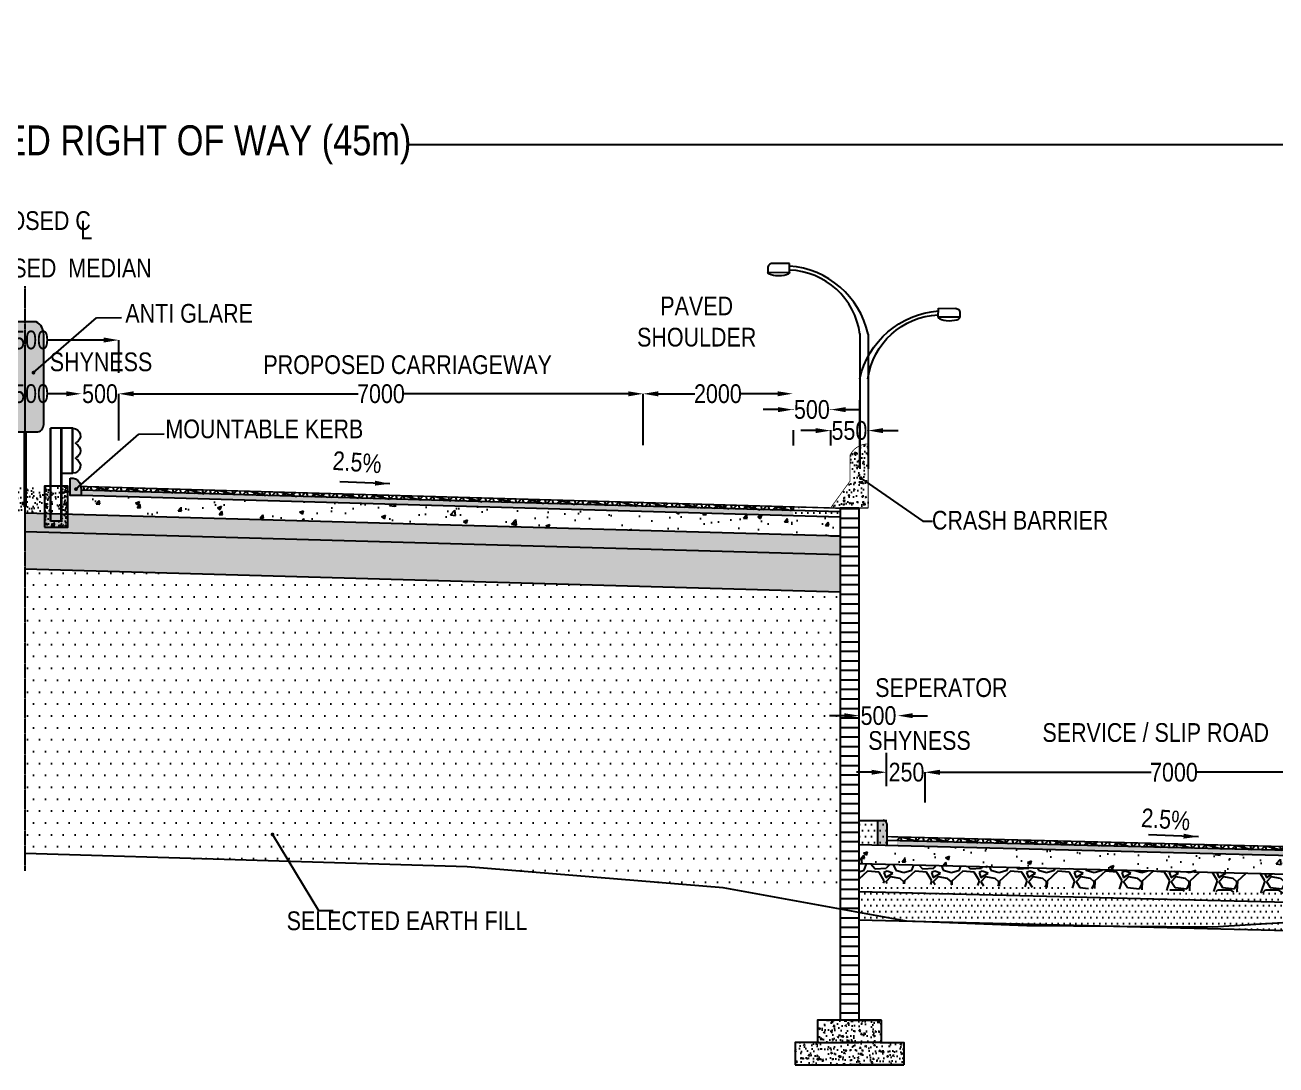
# Model space of a CAD drawing. Header units: millimetres. Extents: x 207528 to 778454, y -364692 to 101323.
# Drawn here: x 409558 to 426253, y 10653 to 24533 of the extents above; entities that cross this region are included whole.
import ezdxf

# ---------------------------------------------------------------- set-up
doc = ezdxf.new("R2010")
doc.units = ezdxf.units.MM
doc.linetypes.add('CENTER2', pattern=[28.575, 19.05, -3.175, 3.175, -3.175])
for name, color, linetype in [('Dim', 253, 'Continuous'), ('Dimension', 253, 'Continuous'), ('hatch', 253, 'Continuous')]:
    doc.layers.add(name, color=color, linetype=linetype)
doc.styles.add('DIM', font='ARIALN.TTF', dxfattribs={"height": 250})
doc.styles.add('STRIP PLAN STYLE', font='ARIALN.TTF')
doc.dimstyles.new('DIM', dxfattribs={"dimtxt": 250, "dimasz": 200, "dimexe": 0.18, "dimexo": 0.0625, "dimgap": 0.09, "dimtad": 0, "dimtih": 1, "dimtoh": 1, "dimdec": 0, "dimzin": 0, "dimdsep": 46, "dimtxsty": 'DIM', "dimcen": 0.09, "dimclrd": 256, "dimclrt": 7, "dimadec": 0, "dimazin": 0, "dimtfac": 1, "dimtdec": 0, "dimtofl": 0, "dimtmove": 0, "dimatfit": 3, "dimfxl": 1, "dimtolj": 1, "dimtzin": 0, "dimarcsym": 0})
doc.dimstyles.new('new', dxfattribs={"dimtxt": 150, "dimasz": 150, "dimexe": 100, "dimexo": 0.1, "dimgap": 0.09, "dimtad": 0, "dimtih": 1, "dimtoh": 1, "dimdec": 0, "dimzin": 0, "dimdsep": 46, "dimtxsty": 'DIM', "dimcen": 0.09, "dimclrd": 256, "dimclrt": 252, "dimadec": 0, "dimazin": 0, "dimtfac": 1, "dimtdec": 0, "dimtofl": 0, "dimtmove": 0, "dimatfit": 3, "dimfxl": 1, "dimtolj": 1, "dimtzin": 0, "dimlwd": -1, "dimarcsym": 0})

# ---------------------------------------------------------------- blocks, each defined once
blk = doc.blocks.new('*D171')
at = {"layer": 'Defpoints', "color": 0, "transparency": 16777216}
for p in [(432058, 22934), (387058, 22667), (432058, 22670)]:
    blk.add_point(p, dxfattribs=at)
at = {"layer": 'Dim', "color": 0, "lineweight": -2, "transparency": 16777216}
for p, q in [((387058, 22667), (387058, 22935)), ((432058, 22670), (432058, 22935))]:
    blk.add_line(p, q, dxfattribs=at)
at = {"layer": 'Dim', "lineweight": -2, "transparency": 16777216}
for p, q in [((387258, 22934), (407337, 22934)), ((431858, 22934), (414683, 22934))]:
    blk.add_line(p, q, dxfattribs=at)
at = {"layer": 'Dim', "transparency": 16777216}
for points in [[(387258, 22968), (387258, 22901), (387058, 22934)], [(431858, 22968), (431858, 22901), (432058, 22934)]]:
    blk.add_solid(points, dxfattribs=at)
at = {"layer": 'Dim', "color": 7, "transparency": 16777216, "insert": (411010, 22934), "char_height": 400, "attachment_point": 5, "style": 'STRIP PLAN STYLE'}
blk.add_mtext('\\A1;PROPOSED RIGHT OF WAY (45m)', dxfattribs=at)
blk = doc.blocks.new('*D179')
at = {"layer": 'Defpoints', "color": 0, "transparency": 16777216}
for p in [(410809, 20328), (408309, 19893), (410809, 19893)]:
    blk.add_point(p, dxfattribs=at)
at = {"layer": 'Dim', "color": 0, "lineweight": -2, "transparency": 16777216}
for p, q in [((408309, 19893), (408309, 20328)), ((410809, 19893), (410809, 20328))]:
    blk.add_line(p, q, dxfattribs=at)
at = {"layer": 'Dim', "lineweight": -2, "transparency": 16777216}
for p, q in [((408509, 20328), (409252, 20328)), ((410609, 20328), (409867, 20328))]:
    blk.add_line(p, q, dxfattribs=at)
at = {"layer": 'Dim', "transparency": 16777216}
for points in [[(408509, 20362), (408509, 20295), (408309, 20328)], [(410609, 20362), (410609, 20295), (410809, 20328)]]:
    blk.add_solid(points, dxfattribs=at)
at = {"layer": 'Dim', "color": 7, "transparency": 16777216, "insert": (409559, 20328), "char_height": 250, "attachment_point": 5, "style": 'DIM'}
blk.add_mtext('\\A1;2500', dxfattribs=at)
blk = doc.blocks.new('*D180')
at = {"layer": 'Defpoints', "color": 0, "transparency": 16777216}
for p in [(410309, 19611), (410309, 19425), (410809, 19425)]:
    blk.add_point(p, dxfattribs=at)
at = {"layer": 'Dim', "lineweight": -2, "transparency": 16777216}
for p, q in [((410109, 19611), (409909, 19611)), ((411009, 19611), (411209, 19611))]:
    blk.add_line(p, q, dxfattribs=at)
at = {"layer": 'Dim', "color": 0, "lineweight": -2, "transparency": 16777216}
for p, q in [((410309, 19610), (410309, 19611)), ((410809, 19610), (410809, 19611))]:
    blk.add_line(p, q, dxfattribs=at)
at = {"layer": 'Dim', "transparency": 16777216}
for points in [[(410109, 19645), (410109, 19578), (410309, 19611)], [(411009, 19645), (411009, 19578), (410809, 19611)]]:
    blk.add_solid(points, dxfattribs=at)
at = {"layer": 'Dim', "color": 7, "transparency": 16777216, "insert": (410559, 19611), "char_height": 250, "attachment_point": 5, "style": 'DIM'}
blk.add_mtext('\\A1;500', dxfattribs=at)
blk = doc.blocks.new('*D182')
at = {"layer": 'Defpoints', "color": 0, "transparency": 16777216}
for p in [(408809, 19612), (408809, 19425), (410309, 19425)]:
    blk.add_point(p, dxfattribs=at)
at = {"layer": 'Dim', "color": 0, "lineweight": -2, "transparency": 16777216}
for p, q in [((408809, 19611), (408809, 19612)), ((410309, 19610), (410309, 19611))]:
    blk.add_line(p, q, dxfattribs=at)
at = {"layer": 'Dim', "lineweight": -2, "transparency": 16777216}
for p, q in [((409009, 19612), (409263, 19612)), ((410109, 19611), (409855, 19611))]:
    blk.add_line(p, q, dxfattribs=at)
at = {"layer": 'Dim', "transparency": 16777216}
for points in [[(409009, 19645), (409009, 19579), (408809, 19612)], [(410109, 19645), (410109, 19578), (410309, 19611)]]:
    blk.add_solid(points, dxfattribs=at)
at = {"layer": 'Dim', "color": 7, "transparency": 16777216, "insert": (409559, 19612), "char_height": 250, "attachment_point": 5, "style": 'DIM'}
blk.add_mtext('\\A1;1500', dxfattribs=at)
blk = doc.blocks.new('*D183')
at = {"layer": 'Defpoints', "color": 0, "transparency": 16777216}
for p in [(417808, 19611), (410808, 18986), (417808, 18925)]:
    blk.add_point(p, dxfattribs=at)
at = {"layer": 'Dim', "color": 0, "lineweight": -2, "transparency": 16777216}
for p, q in [((410808, 18986), (410808, 19611)), ((417808, 18925), (417808, 19611))]:
    blk.add_line(p, q, dxfattribs=at)
at = {"layer": 'Dim', "lineweight": -2, "transparency": 16777216}
for p, q in [((411008, 19611), (414003, 19611)), ((417608, 19611), (414613, 19611))]:
    blk.add_line(p, q, dxfattribs=at)
at = {"layer": 'Dim', "transparency": 16777216}
for points in [[(411008, 19644), (411008, 19577), (410808, 19611)], [(417608, 19644), (417608, 19577), (417808, 19611)]]:
    blk.add_solid(points, dxfattribs=at)
at = {"layer": 'Dim', "color": 7, "transparency": 16777216, "insert": (414308, 19611), "char_height": 250, "attachment_point": 5, "style": 'DIM'}
blk.add_mtext('\\A1;7000', dxfattribs=at)
blk = doc.blocks.new('*D184')
at = {"layer": 'Defpoints', "color": 0, "transparency": 16777216}
for p in [(417808, 19611), (419802, 19612), (419802, 19612)]:
    blk.add_point(p, dxfattribs=at)
at = {"layer": 'Dim', "color": 0, "lineweight": -2, "transparency": 16777216}
for p, q in [((417808, 19611), (417808, 19611)), ((419802, 19612), (419802, 19612))]:
    blk.add_line(p, q, dxfattribs=at)
at = {"layer": 'Dim', "lineweight": -2, "transparency": 16777216}
for p, q in [((418008, 19611), (418497, 19611)), ((419602, 19612), (419112, 19611))]:
    blk.add_line(p, q, dxfattribs=at)
at = {"layer": 'Dim', "transparency": 16777216}
for points in [[(418008, 19644), (418008, 19577), (417808, 19611)], [(419602, 19645), (419602, 19578), (419802, 19612)]]:
    blk.add_solid(points, dxfattribs=at)
at = {"layer": 'Dim', "color": 7, "transparency": 16777216, "insert": (418805, 19611), "char_height": 250, "attachment_point": 5, "style": 'DIM'}
blk.add_mtext('\\A1;2000', dxfattribs=at)
blk = doc.blocks.new('*D185')
at = {"layer": 'Defpoints', "color": 0, "transparency": 16777216}
for p in [(420810, 19120), (420310, 19023), (420810, 19023)]:
    blk.add_point(p, dxfattribs=at)
at = {"layer": 'Dim', "lineweight": -2, "transparency": 16777216}
for p, q in [((420110, 19120), (419910, 19120)), ((421010, 19120), (421210, 19120))]:
    blk.add_line(p, q, dxfattribs=at)
at = {"layer": 'Dim', "color": 0, "lineweight": -2, "transparency": 16777216}
for p, q in [((420310, 19118), (420310, 19120)), ((420810, 19118), (420810, 19120))]:
    blk.add_line(p, q, dxfattribs=at)
at = {"layer": 'Dim', "transparency": 16777216}
for points in [[(420110, 19153), (420110, 19086), (420310, 19120)], [(421010, 19153), (421010, 19086), (420810, 19120)]]:
    blk.add_solid(points, dxfattribs=at)
at = {"layer": 'Dim', "color": 7, "transparency": 16777216, "insert": (420560, 19120), "char_height": 250, "attachment_point": 5, "style": 'DIM'}
blk.add_mtext('\\A1;550', dxfattribs=at)
blk = doc.blocks.new('*D193')
at = {"layer": 'Defpoints', "color": 0, "transparency": 16777216}
for p in [(420310, 19400), (419808, 19126), (420310, 19126)]:
    blk.add_point(p, dxfattribs=at)
at = {"layer": 'Dim', "lineweight": -2, "transparency": 16777216}
for p, q in [((419608, 19400), (419408, 19400)), ((420510, 19400), (420710, 19400))]:
    blk.add_line(p, q, dxfattribs=at)
at = {"layer": 'Dim', "color": 0, "lineweight": -2, "transparency": 16777216}
for p, q in [((419808, 19399), (419808, 19400)), ((420310, 19399), (420310, 19400))]:
    blk.add_line(p, q, dxfattribs=at)
at = {"layer": 'Dim', "transparency": 16777216}
for points in [[(419608, 19433), (419608, 19366), (419808, 19400)], [(420510, 19433), (420510, 19366), (420310, 19400)]]:
    blk.add_solid(points, dxfattribs=at)
at = {"layer": 'Dim', "color": 7, "transparency": 16777216, "insert": (420059, 19400), "char_height": 250, "attachment_point": 5, "style": 'DIM'}
blk.add_mtext('\\A1;500', dxfattribs=at)
blk = doc.blocks.new('*D187')
at = {"layer": 'Defpoints', "color": 0, "transparency": 16777216}
for p in [(420693, 15315), (420693, 14967), (421203, 14967)]:
    blk.add_point(p, dxfattribs=at)
at = {"layer": 'Dim', "lineweight": -2, "transparency": 16777216}
for p, q in [((420493, 15315), (420293, 15315)), ((421403, 15315), (421603, 15315))]:
    blk.add_line(p, q, dxfattribs=at)
at = {"layer": 'Dim', "color": 0, "lineweight": -2, "transparency": 16777216}
for p, q in [((420693, 15314), (420693, 15315)), ((421203, 15314), (421203, 15315))]:
    blk.add_line(p, q, dxfattribs=at)
at = {"layer": 'Dim', "transparency": 16777216}
for points in [[(420493, 15348), (420493, 15282), (420693, 15315)], [(421403, 15348), (421403, 15282), (421203, 15315)]]:
    blk.add_solid(points, dxfattribs=at)
at = {"layer": 'Dim', "color": 7, "transparency": 16777216, "insert": (420948, 15315), "char_height": 250, "attachment_point": 5, "style": 'DIM'}
blk.add_mtext('\\A1;500', dxfattribs=at)
blk = doc.blocks.new('*D188')
at = {"layer": 'Defpoints', "color": 0, "transparency": 16777216}
for p in [(428043, 14559), (421570, 14156), (428043, 14156)]:
    blk.add_point(p, dxfattribs=at)
at = {"layer": 'Dim', "color": 0, "lineweight": -2, "transparency": 16777216}
for p, q in [((421570, 14156), (421570, 14559)), ((428043, 14156), (428043, 14559))]:
    blk.add_line(p, q, dxfattribs=at)
at = {"layer": 'Dim', "lineweight": -2, "transparency": 16777216}
for p, q in [((421770, 14559), (424586, 14559)), ((427843, 14559), (425196, 14559))]:
    blk.add_line(p, q, dxfattribs=at)
at = {"layer": 'Dim', "transparency": 16777216}
for points in [[(421770, 14592), (421770, 14525), (421570, 14559)], [(427843, 14592), (427843, 14525), (428043, 14559)]]:
    blk.add_solid(points, dxfattribs=at)
at = {"layer": 'Dim', "color": 7, "transparency": 16777216, "insert": (424891, 14559), "char_height": 250, "attachment_point": 5, "style": 'DIM'}
blk.add_mtext('\\A1;7000', dxfattribs=at)
blk = doc.blocks.new('DDD')
for p, q in [((1867358, -106507), (1867129, -106509)), ((1867359, -106625), (1867358, -106507)), ((1867070, -106568), (1867071, -106627)), ((1867071, -106627), (1867359, -106625)), ((1868297, -107444), (1868295, -109214)), ((1868407, -107450), (1868407, -109214))]:
    blk.add_line(p, q)
for centre, major_axis, start_param, end_param in [((1867129, -106568), (41.7, 41.7), 0.793568, 2.364365), ((1867273, -107703), (-822, 822), 4.14637, 5.423964), ((1867323, -107580), (-343, 922), 4.488864, 5.890241)]:
    blk.add_ellipse(centre, major_axis=major_axis, ratio=1, start_param=start_param, end_param=end_param)
at = {"extrusion": (0, 0, -1)}
blk.add_ellipse((1867215, -106626), major_axis=(144, 1), ratio=0.331897, start_param=0, end_param=3.141593, dxfattribs=at)
blk = doc.blocks.new('DUAL LIGHT')
for p, q in [((1621822, -144545), (1621823, -144427)), ((1622110, -144547), (1621822, -144545)), ((1621823, -144427), (1622052, -144429)), ((1622110, -144488), (1622110, -144547)), ((1620774, -145370), (1620774, -146570)), ((1620884, -145364), (1620885, -146570))]:
    blk.add_line(p, q)
at = {"extrusion": (0, 0, -1)}
for centre, major_axis, start_param, end_param in [((1621908, -145623), (822, 822), 4.14637, 5.423964), ((1621858, -145500), (343, 922), 4.488864, 5.890241), ((1622052, -144487), (-41.7, 41.7), 0.793568, 2.364365)]:
    blk.add_ellipse(centre, major_axis=major_axis, ratio=1, start_param=start_param, end_param=end_param, dxfattribs=at)
blk.add_ellipse((1621966, -144546), major_axis=(-144, 1), ratio=0.331897, start_param=0, end_param=3.141593)
blk.add_blockref('DDD', (-247523, -37321))
blk = doc.blocks.new('*D199')
at = {"layer": 'Defpoints', "color": 0, "transparency": 16777216}
for p in [(421056, 14560), (421056, 14243), (421566, 14243)]:
    blk.add_point(p, dxfattribs=at)
at = {"layer": 'Dim', "lineweight": -2, "transparency": 16777216}
for p, q in [((420856, 14560), (420656, 14560)), ((421766, 14560), (421966, 14560))]:
    blk.add_line(p, q, dxfattribs=at)
at = {"layer": 'Dim', "color": 0, "lineweight": -2, "transparency": 16777216}
for p, q in [((421056, 14559), (421056, 14560)), ((421566, 14559), (421566, 14560))]:
    blk.add_line(p, q, dxfattribs=at)
at = {"layer": 'Dim', "transparency": 16777216}
for points in [[(420856, 14593), (420856, 14527), (421056, 14560)], [(421766, 14593), (421766, 14527), (421566, 14560)]]:
    blk.add_solid(points, dxfattribs=at)
at = {"layer": 'Dim', "color": 7, "transparency": 16777216, "insert": (421322, 14560), "char_height": 250, "attachment_point": 5, "style": 'DIM'}
blk.add_mtext('\\A1;250', dxfattribs=at)
blk = doc.blocks.new('thrie pole')
at = {"true_color": 0x939598}
h = blk.add_hatch(dxfattribs=at)
h.set_pattern_fill('AR-CONC', color=252, scale=0.7)
h.paths.add_polyline_path([(1314319, 54509), (1314169, 54509), (1314169, 54977), (1314089, 54977), (1314089, 54429), (1314399, 54429), (1314399, 54977), (1314319, 54977)])
for points in [[(1314019, 55151), (1314019, 55751)], [(1314019, 55351), (1314019, 55751)], [(1314019, 55751), (1314319, 55751)], [(1314024, 55151), (1314024, 55751)], [(1314024, 55351), (1314024, 55751)], [(1314169, 54509), (1314169, 55751)], [(1314174, 54509), (1314174, 55751)], [(1314314, 54509), (1314314, 55751)], [(1314319, 54509), (1314319, 55751)], [(1314169, 55151), (1314019, 55151)], [(1314174, 54509), (1314169, 54509)], [(1314169, 54509), (1314319, 54509)]]:
    blk.add_lwpolyline(points)
blk.add_lwpolyline([(1314399, 54429), (1314089, 54429), (1314089, 54977), (1314399, 54977)], close=True)
for centre, radius, start, end in [((1314019, 55651), 100, 90, 245.38), ((1314019, 55451), 100, 114.62, 245.38), ((1313973, 55551), 10, 294.62, 65.38), ((1314019, 55251), 100, 114.62, 270), ((1313973, 55351), 10, 294.62, 65.38)]:
    blk.add_arc(centre, radius, start, end)

msp = doc.modelspace()

# ---------------------------------------------------------------- hatches: boundary and pattern name
h = msp.add_hatch()
h.set_pattern_fill('AR-SAND', color=45, scale=2.5)
h.set_pattern_definition([(37.5, (-24541.92, -49932.92), (-4.000078, 122.35331), [0, -96.52, 0, -107.95, 0, -103.1875]), (7.5, (-24541.92, -49932.92), (112.38082, 179.206275), [0, -52.07, 0, -86.995, 0, -33.3375]), (327.5, (-24620.03, -49932.92), (197.748093, 0.359296), [0, -31.75, 0, -114.3, 0, -149.225]), (317.5, (-24620.03, -49932.92), (190.88911, 55.73233), [0, -15.875, 0, -74.93, 0, -85.725])])
h.paths.add_polyline_path([(408956.4, 18369.4), (410161.3, 18369.4), (410155.7, 18005.1), (409557.8, 18018.9), (408962.1, 18005.2)])
at = {"true_color": 0x939598}
h = msp.add_hatch(color=252, dxfattribs=at)
h.dxf.hatch_style = 1
edge = h.paths.add_edge_path()
edge.add_line((410199.5, 18484.8), (410161.3, 18484.8))
edge.add_line((410161.3, 18484.8), (410161.2, 18254))
edge.add_line((410161.2, 18254), (410307.8, 18252.8))
edge.add_line((410307.8, 18252.8), (410308, 18279.8))
edge.add_line((410308, 18279.8), (410308.1, 18279.8))
edge.add_line((410308.1, 18279.8), (410308.5, 18331.9))
edge.add_line((410308.5, 18331.9), (410299.3, 18396.2))
edge.add_arc((410179.6, 18361.8), 124.6, 16.03683, 80.82338)
h = msp.add_hatch()
h.set_pattern_fill('GOST_GLASS', color=41, scale=5)
h.set_pattern_definition([(45, (333710.013, -49310.318), (42.426407, -4e-15), [25, -35]), (45, (333720.62, -49310.318), (42.426407, -4e-15), [10, -50]), (45, (333710.013, -49299.712), (42.426407, -4e-15), [10, -50])])
h.paths.add_polyline_path([(410309.1, 18325), (410309.1, 18254.9), (419808.4, 17982.2), (419808.4, 18051.5)])
at = {"ltscale": 0.1}
h = msp.add_hatch(dxfattribs=at)
h.set_pattern_fill('LINE', color=256, scale=40, style=0)
h.set_pattern_definition([(0, (336454.91, 96311.76), (0, 127), [])])
h.paths.add_polyline_path([(420434.9, 18087.5), (420684.9, 18087.5), (420684.9, 12703.7), (420434.9, 12742.6)])
h.paths.add_polyline_path([(420434.9, 12742.6), (420684.9, 12703.7), (420684.9, 11253.1), (420434.9, 11253.1)])
h = msp.add_hatch(color=256)
h.dxf.hatch_style = 1
h.paths.add_polyline_path([(421058.4, 13869.5, 0.4142136), (421008.4, 13919.5), (420935.1, 13919.5), (420935.1, 13583.8), (421058.4, 13580.6)])
h = msp.add_hatch()
h.set_pattern_fill('GOST_GLASS', color=41, scale=5)
h.set_pattern_definition([(45, (296822.163, 1.86), (42.426407, -4e-15), [25, -35]), (45, (296832.77, 1.86), (42.426407, -4e-15), [10, -50]), (45, (296822.163, 12.466), (42.426407, -4e-15), [10, -50])])
h.paths.add_polyline_path([(421194.1, 13647.3), (421194.1, 13577.3), (426773.2, 13437.8), (427019.6, 13457.4), (427417.8, 13491.7)])
h.paths.add_polyline_path([(428558.4, 13463.2), (427417.8, 13491.7), (427019.6, 13457.4), (426773.2, 13437.8), (428558.4, 13393.1)])
at = {"layer": 'Dim'}
h = msp.add_hatch(color=124, dxfattribs=at)
h.dxf.hatch_style = 1
edge = h.paths.add_edge_path()
edge.add_line((409808.4, 19201.7), (409808.4, 20401.7))
edge.add_arc((409616.2, 20403.3), 192.2, 359.51681, 421.33401)
edge.add_line((409708.4, 20572), (409408.4, 20572))
edge.add_arc((409471.2, 20420.6), 163.9, 112.53079, 186.6184)
edge.add_line((409308.4, 20401.7), (409308.4, 19201.7))
edge.add_arc((409408.4, 19201.7), 100, 180, 270)
edge.add_line((409408.4, 19101.7), (409708.4, 19101.7))
edge.add_arc((409708.4, 19201.7), 100, 270, 360)
h = msp.add_hatch(dxfattribs=at)
h.set_pattern_fill('AR-CONC', color=256)
h.set_pattern_definition([(50, (334454.79, 96274.26), (182.18467, -15.93909), [19.05, -209.55]), (355, (334454.79, 96274.26), (-35.24342, 191.05685), [15.24, -167.64058]), (100.45144, (334469.97, 96272.93), (146.94125, 175.11775), [16.19, -178.09024]), (46.1842, (334454.79, 96325.06), (271.07904, -42.04233), [28.575, -314.325]), (96.63556, (334477.38, 96321.56), (237.40413, 247.4261), [24.285, -267.1356]), (351.18415, (334454.79, 96325.06), (237.40413, 247.4261), [22.86, -251.4597]), (21, (334480.19, 96312.36), (151.6144, -102.2652), [19.05, -209.55]), (326, (334480.19, 96312.36), (61.80203, 184.18797), [15.24, -167.64]), (71.45144, (334492.82, 96303.84), (213.41642, 81.92277), [16.19, -178.08994]), (37.5, (334454.785, 96274.26), (3.088603, 84.55504), [0, -165.608, 0, -170.18, 0, -168.275]), (7.5, (334454.785, 96274.26), (66.81966, 100.180575), [0, -97.028, 0, -161.798, 0, -64.135]), (327.5, (334398.143, 96274.26), (135.590595, -5.728744), [0, -63.5, 0, -198.12, 0, -262.89]), (317.5, (334372.74, 96274.26), (148.12918, 25.42649), [0, -82.55, 0, -131.572, 0, -186.69])])
h.paths.add_polyline_path([(420566.9, 18785.9), (420573.5, 18799.6), (420593.1, 18831.7), (420610.1, 18853.1), (420634.6, 18877.3), (420674.4, 18905.9), (420707.3, 18922.1), (420740.1, 18933.1), (420778.4, 18940.1), (420809.9, 18941.6), (420809.9, 18883.6), (420809.9, 18087.5), (420308.5, 18100), (420567.3, 18444)])
h = msp.add_hatch(dxfattribs=at)
h.set_pattern_fill('AR-CONC', color=256, scale=3)
h.set_pattern_definition([(50, (333710, 32192.54), (546.554, -47.8173), [57.15, -628.65]), (355, (333710, 32192.54), (-105.7303, 573.1705), [45.72, -502.9218]), (100.45144, (333755.56, 32188.56), (440.8237, 525.3533), [48.57, -534.2707]), (46.1842, (333710, 32344.94), (813.237, -126.127), [85.725, -942.975]), (96.6356, (333777.8, 32334.4), (712.2124, 742.2784), [72.855, -801.407]), (351.1842, (333710, 32344.94), (712.212, 742.278), [68.58, -754.379]), (21, (333786.2, 32306.84), (454.8432, -306.7956), [57.15, -628.65]), (326, (333786.2, 32306.84), (185.406, 552.564), [45.72, -502.92]), (71.45144, (333824.1, 32281.3), (640.2493, 245.7683), [48.57, -534.2698]), (37.5, (333710.01, 32192.54), (9.2658, 253.6651), [0, -496.824, 0, -510.54, 0, -504.825]), (7.5, (333710, 32192.54), (200.459, 300.5417), [0, -291.084, 0, -485.394, 0, -192.405]), (327.5, (333540.09, 32192.54), (406.7718, -17.18623), [0, -190.5, 0, -594.36, 0, -788.67]), (317.5, (333463.9, 32192.54), (444.3875, 76.2795), [0, -247.65, 0, -394.716, 0, -560.07])])
h.paths.add_polyline_path([(410309.1, 18254.9), (410309.1, 17998.1), (420434.9, 17717.4), (420434.9, 17964.2)])
h = msp.add_hatch(dxfattribs=at)
h.set_pattern_fill('AR-CONC', color=256, scale=3)
h.set_pattern_definition([(50, (296822.16, 1.86), (546.554, -47.8173), [57.15, -628.65]), (355, (296822.16, 1.86), (-105.7303, 573.1705), [45.72, -502.9218]), (100.45144, (296867.7, -2.1), (440.8237, 525.3533), [48.57, -534.2707]), (46.1842, (296822.16, 154.26), (813.237, -126.127), [85.725, -942.975]), (96.63556, (296889.9, 143.75), (712.2124, 742.2784), [72.855, -801.407]), (351.18415, (296822.2, 154.3), (712.2124, 742.2784), [68.58, -754.379]), (21, (296898.36, 116.16), (454.8432, -306.7956), [57.15, -628.65]), (326, (296898.36, 116.16), (185.406, 552.564), [45.72, -502.92]), (71.45144, (296936.27, 90.6), (640.2493, 245.7683), [48.57, -534.2698]), (37.5, (296822.16, 1.86), (9.2658, 253.66512), [0, -496.824, 0, -510.54, 0, -504.825]), (7.5, (296822.16, 1.86), (200.459, 300.5417), [0, -291.084, 0, -485.394, 0, -192.405]), (327.5, (296652.24, 1.86), (406.7718, -17.18623), [0, -190.5, 0, -594.36, 0, -788.67]), (317.5, (296576.04, 1.86), (444.3875, 76.2795), [0, -247.65, 0, -394.716, 0, -560.07])])
h.paths.add_polyline_path([(428194.1, 13402.3), (426773.2, 13437.8), (425875.4, 13366.3), (424692.2, 13310.3), (423153.7, 13302.5), (421851, 13363.4), (420684.9, 13381.6), (420684.9, 13330.2), (428194.1, 13152.2)])
h.paths.add_polyline_path([(426773.2, 13437.8), (421194.1, 13577.3), (420684.9, 13590), (420684.9, 13381.6), (421851, 13363.4), (423153.7, 13302.5), (424692.2, 13310.3), (425875.4, 13366.3)])
at = {"layer": 'hatch'}
h = msp.add_hatch(dxfattribs=at)
h.set_pattern_fill('NET3', color=256, scale=30, angle=45)
h.set_pattern_definition([(45, (333710.01, -49310.32), (-67.35192, 67.35192), []), (105, (333710.01, -49310.32), (-92.004435, -24.65251), []), (165, (333710.01, -49310.32), (-24.65251, -92.004435), [])])
h.paths.add_polyline_path([(410309.1, 18375), (410309.1, 18325.2), (419808.4, 18051.5), (419808.4, 18101.9)])
h = msp.add_hatch(dxfattribs=at)
h.set_pattern_fill('DOTS', scale=50)
h.set_pattern_definition([(0, (334954.91, 32228.38), (39.6875, 79.375), [0, -79.375])])
h.paths.add_polyline_path([(419808.4, 18101.5), (420684.6, 18087.5), (420434.9, 18081.5), (420434.9, 17952.7), (419807.8, 17982.3)])
h = msp.add_hatch(dxfattribs=at)
h.set_pattern_fill('GRAVEL', color=11, scale=25)
h.set_pattern_definition([(228.01279, (334167.213, 32827.543), (-5080, -5715), [85.4304, -8457.621]), (184.96974, (334110.063, 32764.043), (7619.999997, 635.000036), [146.601, -14513.5122]), (132.510447, (333964.013, 32751.343), (6350.000003, -6984.999998), [103.3704, -10233.6807]), (267.27369, (333716.363, 32592.593), (635.000001, 12700), [133.501, -13216.6094]), (292.833654, (333710.013, 32459.243), (-3175, 7620), [130.9084, -12959.952]), (357.27369, (333760.813, 32338.593), (-12700, 635.000001), [133.501, -13216.6094]), (37.69424, (333894.163, 32332.243), (-8254.9999996, -6350.0000005), [176.5484, -17478.279]), (72.255328, (334033.863, 32440.193), (4445.000001, 13969.9999996), [166.68, -16501.314]), (121.429566, (334084.663, 32598.943), (-5080.000001, 8255), [133.9532, -13261.3864]), (175.23636, (334014.813, 32713.243), (6985, -635), [152.9283, -7493.4842]), (222.397438, (333862.413, 32725.943), (-7619.9999998, -6985.0000003), [197.7695, -19579.193]), (138.814075, (334345.013, 32586.243), (-4445, 3810), [67.501, -6682.6415]), (171.469234, (334294.213, 32630.693), (8255, -1269.999999), [128.4205, -12713.6597]), (225, (334167.2, 32649.74), (-9e-14, -635), [89.8023, -808.2233]), (203.19859, (334122.76, 32725.94), (3175, 1270), [48.3603, -4787.6556]), (291.80141, (334078.31, 32706.89), (-635, 1905), [68.3914, -3351.1882]), (30.96376, (334103.71, 32643.39), (1905, 1270), [111.08, -3591.5745]), (161.56505, (334198.96, 32700.54), (1270, -635), [80.322, -1927.7245]), (16.38954, (333710.013, 32706.893), (6350, 1905), [112.522, -11139.7067]), (70.346176, (333817.963, 32738.643), (-2540, -6985), [94.3997, -9345.554]), (293.19859, (334198.96, 32827.54), (-1270, 3175), [96.72, -4739.296]), (343.61046, (334237.063, 32738.643), (-6350, 1905), [112.522, -11139.7067]), (339.44395, (333710.01, 32313.19), (-3175, 1270), [108.509, -5316.9336]), (294.77514, (333811.613, 32275.093), (-3175.000004, 6984.999998), [90.918, -9000.8983]), (66.80141, (334205.31, 32192.54), (1270, 3175), [96.72, -4739.296]), (17.354025, (334243.413, 32281.443), (-8255, -2540), [106.4457, -10538.094]), (69.44395, (333894.16, 32192.54), (-1270, -3175), [54.2544, -5371.188]), (101.30993, (334167.21, 32192.54), (-635, 2540), [32.3787, -3205.4987]), (165.96376, (334160.86, 32224.3), (1905, -635), [130.9084, -2487.2636]), (186.009006, (334033.863, 32256.043), (6350, 635), [121.3167, -12010.3412]), (303.69007, (334103.71, 32586.24), (-635, 1270), [91.581, -2197.944]), (353.157227, (334154.513, 32510.043), (10795, -1269.9999994), [159.889, -15829.0023]), (60.945396, (334313.263, 32490.993), (-2540, -4445), [65.377, -6472.348]), (90, (334345, 32548.14), (-635, 635), [38.1, -596.9]), (120.25644, (334021.163, 32275.093), (2540, -4445), [88.2167, -8733.485]), (48.01279, (333976.713, 32351.293), (5080, 5715), [170.8607, -8372.1905]), (0, (334091, 32478.3), (635, 635), [165.1, -469.9]), (325.304846, (334256.113, 32478.293), (6350.000002, -4444.999997), [100.4024, -9939.829]), (254.0546, (334338.66, 32421.14), (-635, -2540), [92.4573, -4530.4125]), (207.645975, (334313.263, 32332.243), (-12065.0000004, -6349.999999), [150.5363, -14903.116]), (175.42608, (334179.913, 32262.393), (-8255, 635), [159.2574, -15766.4616])])
h.paths.add_polyline_path([(409559, 17768.9), (409559, 18018.9), (420434.9, 17717.4), (420434.9, 17597.5), (420434.9, 17463.3)])
h = msp.add_hatch(dxfattribs=at)
h.set_pattern_fill('DOTS', color=25, scale=50)
h.set_pattern_definition([(0, (333710.01, 32192.54), (39.6875, 79.375), [0, -79.375])])
h.paths.add_polyline_path([(409559, 17768.9), (420434.9, 17463.3), (420434.9, 16963.2), (409559, 17268.7)])
h = msp.add_hatch(dxfattribs=at)
h.set_pattern_fill('DOTS', scale=100)
h.set_pattern_definition([(0, (333710.01, 96275.92), (79.375, 158.75), [0, -158.75])])
h.paths.add_polyline_path([(409559, 17268.7), (420434.9, 16963.2), (420434.9, 12950.5), (420946.4, 12928.8), (418877.4, 13016.4), (415460.2, 13299.5), (409559, 13473.9)])
h = msp.add_hatch(dxfattribs=at)
h.set_pattern_fill('DOTS', color=25, scale=50)
h.set_pattern_definition([(0, (-919512.58, 108238.32), (39.6875, 79.375), [0, -79.375])])
h.paths.add_polyline_path([(421070.8, 13580.4), (420685.5, 13590.1), (420685.5, 13916.1), (421070.8, 13916.1)])
h = msp.add_hatch(dxfattribs=at)
h.set_pattern_fill('NET3', color=256, scale=30, angle=45)
h.set_pattern_definition([(45, (296822.16, 1.86), (-67.35192, 67.35192), []), (105, (296822.16, 1.86), (-92.004435, -24.652514), []), (165, (296822.16, 1.86), (-24.652514, -92.004435), [])])
h.paths.add_polyline_path([(428558.4, 13513.2), (427867.8, 13530.4), (427417.8, 13491.7), (428558.4, 13463.2)])
h.paths.add_polyline_path([(421194.1, 13697.3), (421194.1, 13647.3), (427417.8, 13491.7), (427867.8, 13530.4)])
h = msp.add_hatch(dxfattribs=at)
h.set_pattern_fill('GRAVEL', color=11, scale=25)
h.set_pattern_definition([(228.012788, (297279.363, 636.86), (-5080, -5715), [85.4304, -8457.621]), (184.96974, (297222.213, 573.36), (7619.999997, 635.000036), [146.6012, -14513.5122]), (132.510447, (297076.163, 560.66), (6350.000003, -6984.999998), [103.3704, -10233.6807]), (267.27369, (296828.513, 401.91), (635.000001, 12700), [133.501, -13216.6094]), (292.833654, (296822.163, 268.56), (-3175, 7620), [130.9084, -12959.952]), (357.27369, (296872.963, 147.91), (-12700, 635.000001), [133.501, -13216.6094]), (37.69424, (297006.313, 141.56), (-8254.9999996, -6350.0000005), [176.5484, -17478.2788]), (72.255328, (297146.013, 249.51), (4445.000001, 13969.9999996), [166.68, -16501.3142]), (121.429566, (297196.813, 408.26), (-5080.000001, 8254.9999996), [133.9532, -13261.3864]), (175.23636, (297126.963, 522.56), (6985, -635.000001), [152.9283, -7493.4842]), (222.397438, (296974.563, 535.259), (-7619.9999998, -6985.0000003), [197.7695, -19579.193]), (138.814075, (297457.163, 395.56), (-4445, 3810), [67.501, -6682.6415]), (171.469234, (297406.363, 440.01), (8255, -1269.9999986), [128.4205, -12713.6597]), (225, (297279.36, 459.06), (-9e-14, -635), [89.8023, -808.2233]), (203.19859, (297234.91, 535.26), (3175, 1270), [48.3603, -4787.6556]), (291.80141, (297190.46, 516.21), (-635, 1905), [68.3914, -3351.1882]), (30.96376, (297215.86, 452.71), (1905, 1270), [111.08, -3591.5745]), (161.56505, (297311.11, 509.86), (1270, -635), [80.3218, -1927.7245]), (16.38954, (296822.163, 516.21), (6350, 1905), [112.522, -11139.7067]), (70.346176, (296930.113, 547.96), (-2540, -6985), [94.3997, -9345.554]), (293.19859, (297311.11, 636.86), (-1270, 3175), [96.72, -4739.296]), (343.61046, (297349.213, 547.96), (-6350, 1905), [112.522, -11139.7067]), (339.443955, (296822.16, 122.51), (-3175, 1270), [108.5088, -5316.9336]), (294.77514, (296923.763, 84.41), (-3175.000004, 6984.999998), [90.918, -9000.8983]), (66.80141, (297317.46, 1.86), (1270, 3175), [96.72, -4739.296]), (17.354025, (297355.563, 90.76), (-8255, -2540), [106.4457, -10538.094]), (69.443955, (297006.31, 1.86), (-1270, -3175), [54.2544, -5371.188]), (101.30993, (297279.36, 1.86), (-635, 2540), [32.3787, -3205.4987]), (165.96376, (297273.01, 33.61), (1905, -635), [130.9084, -2487.2636]), (186.009006, (297146.013, 65.36), (6350, 635), [121.3167, -12010.3412]), (303.69007, (297215.86, 395.56), (-635, 1270), [91.581, -2197.944]), (353.157227, (297266.663, 319.36), (10795, -1269.9999994), [159.8892, -15829.0023]), (60.945396, (297425.413, 300.31), (-2540, -4445), [65.377, -6472.348]), (90, (297457.16, 357.46), (-635, 635), [38.1, -596.9]), (120.256437, (297133.313, 84.41), (2540, -4445), [88.2167, -8733.4852]), (48.012787, (297088.863, 160.61), (5080, 5715), [170.8607, -8372.1905]), (0, (297203.16, 287.6), (635, 635), [165.1, -469.9]), (325.304846, (297368.263, 287.61), (6350.000002, -4444.999997), [100.4024, -9939.8292]), (254.054604, (297450.81, 230.46), (-635, -2540), [92.4573, -4530.4125]), (207.645975, (297425.413, 141.56), (-12065.0000004, -6349.999999), [150.5363, -14903.116]), (175.426079, (297292.063, 71.71), (-8255, 635), [159.2574, -15766.4616])])
h.paths.add_polyline_path([(428558.4, 13143.1), (421074.2, 13330.2), (420684.9, 13339.9), (420684.9, 13086.3), (428558.4, 12889.4)])
h = msp.add_hatch(dxfattribs=at)
h.set_pattern_fill('DOTS', color=25, scale=50)
h.set_pattern_definition([(0, (296822.16, 1.86), (39.6875, 79.375), [0, -79.375])])
h.paths.add_polyline_path([(428558.4, 12889.4), (420824.2, 13086.3), (420684.9, 13086.3), (420684.9, 12589.7), (428558.4, 12392.8)])
h = msp.add_hatch(dxfattribs=at)
h.set_pattern_fill('AR-CONC', color=256, angle=90)
h.set_pattern_definition([(140, (336829.91, 96311.76), (15.93909, 182.18467), [19.05, -209.55]), (85, (336829.91, 96311.76), (-191.05685, -35.24342), [15.24, -167.64058]), (190.45144, (336831.24, 96326.94), (-175.11775, 146.94125), [16.19, -178.09024]), (136.1842, (336779.1, 96311.76), (42.04233, 271.07904), [28.575, -314.325]), (186.63556, (336782.61, 96334.35), (-247.4261, 237.40413), [24.285, -267.1356]), (81.18415, (336779.1, 96311.76), (-247.4261, 237.40413), [22.85997, -251.4597]), (111, (336791.81, 96337.16), (102.2652, 151.6144), [19.05, -209.55]), (56, (336791.81, 96337.16), (-184.18797, 61.80203), [15.24, -167.64]), (161.45145, (336800.33, 96349.8), (-81.92277, 213.41642), [16.19, -178.08994]), (127.5, (336829.91, 96311.76), (-84.55504, 3.088603), [0, -165.608, 0, -170.18, 0, -168.275]), (97.5, (336829.91, 96311.76), (-100.180575, 66.81966), [0, -97.028, 0, -161.798, 0, -64.135]), (57.5, (336829.91, 96255.12), (5.728744, 135.590595), [0, -63.5, 0, -198.12, 0, -262.89]), (47.5, (336829.91, 96229.72), (-25.42649, 148.12918), [0, -82.55, 0, -131.572, 0, -186.69])])
h.paths.add_polyline_path([(420134.9, 11253.1), (420984.9, 11253.1), (420984.9, 10953.1), (420559.9, 10953.1), (420434.9, 10953.1), (420134.9, 10953.1)])
h.paths.add_polyline_path([(419834.9, 10953.1), (420134.9, 10953.1), (420434.9, 10953.1), (420559.9, 10953.1), (420984.9, 10953.1), (421284.9, 10953.1), (421284.9, 10653.1), (419834.9, 10653.1)])

# ---------------------------------------------------------------- linework, layer by layer
for p, q in [((420434.9, 18087.5), (420434.9, 11253.1)), ((420684.9, 18087.5), (420684.9, 11253.1)), ((420434.9, 16963.2), (409559, 17268.7)), ((420685.5, 13916.1), (421058.4, 13916.1)), ((421058.4, 13869.5), (421058.4, 13580.6))]:
    msp.add_line(p, q)
at = {"color": 1, "linetype": 'CENTER2', "ltscale": 0.5}
for points in [[(409558.4, 13246.4), (409558.4, 21049.2)], [(409558.4, 17756.4), (409558.4, 20129.7)]]:
    msp.add_lwpolyline(points, dxfattribs=at)
at = {"const_width": 10}
msp.add_lwpolyline([(420566.9, 18785.9, -0.2994805), (420809.9, 18941.6), (420809.9, 18087.5), (420308.2, 18087.5), (420567.3, 18444), (420566.9, 18785.9), (420573.5, 18799.6), (420593.1, 18831.7), (420610.1, 18853.1), (420634.6, 18877.3), (420674.4, 18905.9), (420707.3, 18922.1), (420740.1, 18933.1), (420778.4, 18940.1), (420809.9, 18941.6)], format="xyb", dxfattribs=at)
msp.add_lwpolyline([(410161.3, 18484.8), (410199.5, 18484.8, -0.2904632), (410299.3, 18396.2), (410308.5, 18331.9), (410307.8, 18252.8), (410161.2, 18254)], format="xyb", close=True)
at = {"const_width": 20}
for points in [[(410309.1, 18375), (420434.9, 18083.9)], [(420309.9, 18087.5), (420809.9, 18087.5)], [(428558.4, 13513.2), (421058.4, 13700.7)]]:
    msp.add_lwpolyline(points, dxfattribs=at)
for points in [[(420434.9, 18033.5), (410309.1, 18325)], [(420434.9, 17964.2), (410309.1, 18254.9)], [(420434.9, 17713), (409559, 18018.9)], [(420434.9, 17463.3), (409559, 17768.9)], [(420309.9, 17717.4), (420434.9, 17717.4)], [(420935.1, 13919.5), (420935.1, 13585.4)], [(420684.9, 13620.4), (420684.9, 13649.2)], [(420684.9, 13620.4), (420684.9, 13649.2)], [(428558.4, 13393.1), (420684.9, 13590)], [(428558.4, 13463.2), (421058.4, 13650.7)], [(428558.4, 13143.1), (420684.9, 13339.9)], [(428558.4, 12767.7), (420684.9, 12964.6)], [(420684.9, 12589.7), (428558.4, 12392.8)], [(420984.9, 11253.1), (420134.9, 11253.1), (420134.9, 10953.1)], [(420684.9, 11253.1), (420984.9, 11253.1), (420984.9, 10953.1)], [(420134.9, 10953.1), (419834.9, 10953.1), (419834.9, 10653.1)], [(420134.9, 10953.1), (420559.9, 10953.1)], [(420559.9, 10953.1), (420434.9, 10953.1)], [(420984.9, 10953.1), (420559.9, 10953.1)], [(420984.9, 10953.1), (421284.9, 10953.1), (421284.9, 10653.1)], [(419834.9, 10653.1), (421284.9, 10653.1)]]:
    msp.add_lwpolyline(points)
msp.add_arc((421008.4, 13869.5), 50, 0, 90)
at = {"layer": 'Dim'}
msp.add_lwpolyline([(409808.4, 19201.7), (409808.4, 20401.7, 0.2764658), (409708.4, 20572), (409408.4, 20572, 0.3350205), (409308.4, 20401.7), (409308.4, 19201.7, 0.4142136), (409408.4, 19101.7), (409708.4, 19101.7, 0.4142136)], format="xyb", close=True, dxfattribs=at)
at = {"layer": 'Dim', "color": 7, "const_width": 50}
msp.add_lwpolyline([(409558.4, 19101.7), (409558.4, 18101.7)], dxfattribs=at)
at = {"layer": 'Dim'}
for points in [[(419808.4, 19125.8), (419808.4, 18921.3)], [(419808.4, 19125.5), (419808.4, 18920.9)], [(420309.7, 19125.6), (420309.7, 18921.1)], [(420309.9, 19125.5), (420309.9, 18920.9)], [(420809.9, 19125.3), (420809.9, 18920.7)], [(419808.4, 18101.5), (419808.4, 18051.5)], [(420434.9, 18087.5), (420684.9, 18087.5)], [(421056.2, 14375.1), (421056.2, 14818.4)], [(420559.9, 11253.1), (420434.9, 11253.1)], [(420559.9, 11253.1), (420684.9, 11253.1)], [(420559.9, 10953.1), (420684.9, 10953.1)], [(421284.9, 10653.1), (420559.9, 10653.1)]]:
    msp.add_lwpolyline(points, dxfattribs=at)
at = {"layer": 'Dimension', "linetype": 'Continuous', "ltscale": 10, "flags": 128}
msp.add_lwpolyline([(432058.4, 12290.1), (431299.1, 12378.9), (429847.7, 12517), (427881, 12526.8), (426777.2, 12578.5), (425411.3, 12491.8), (422928.9, 12512.3), (421320.5, 12573.8), (418877.4, 13016.4), (415460.2, 13299.5), (409559, 13473.9)], dxfattribs=at)

# ---------------------------------------------------------------- block references
msp.add_blockref('DUAL LIGHT', (-1200075.4, 165179.8))
at = {"xscale": -1}
msp.add_blockref('thrie pole', (1724216.4, -36599.9), dxfattribs=at)

# ---------------------------------------------------------------- texts
at = {"layer": 'Dim', "char_height": 250, "attachment_point": 5, "style": 'DIM'}
for s, insert in [('PROPOSED C', (409481.5, 21921)), ('L', (410376.3, 21797.3)), ('PROPOSED  MEDIAN', (409801.1, 21287.8)), ('PAVED \\PSHOULDER', (418522, 20573.6)), ('SHYNESS', (410572.6, 20035.6)), ('PROPOSED CARRIAGEWAY', (414664.5, 19998.1)), ('CRASH BARRIER', (422838.6, 17922.2)), ('SEPERATOR', (421787.2, 15688.2)), ('SERVICE / SLIP ROAD', (424648.1, 15088.6)), ('SHYNESS', (421495.2, 14982.2)), ('SELECTED EARTH FILL', (414656.7, 12576))]:
    msp.add_mtext_dynamic_manual_height_columns(s, width=5325.312, gutter_width=1250, heights=[0], dxfattribs=dict(at, insert=insert))
at = {"layer": 'Dim', "char_height": 250, "width": 5325.312, "attachment_point": 5, "style": 'DIM'}
for s, insert in [('ANTI GLARE ', (411747.9, 20683.5)), ('MOUNTABLE KERB ', (412752, 19141.1))]:
    msp.add_mtext(s, dxfattribs=dict(at, insert=insert))
at = {"layer": 'Dim', "color": 7, "char_height": 250, "attachment_point": 5, "rotation": 355.78636, "style": 'DIM'}
for insert in [(413990.7, 18696.5), (424782.2, 13930.1)]:
    msp.add_mtext_dynamic_manual_height_columns('2.5%', width=5325.312, gutter_width=1250, heights=[0], dxfattribs=dict(at, insert=insert))

# ---------------------------------------------------------------- dimensions: what is measured, and where the dimension line sits
at = {"layer": 'Dim'}
dim = msp.add_linear_dim(base=(432058.4, 22934.4), p1=(387058.4, 22667.4), p2=(432058.4, 22669.5), text='PROPOSED RIGHT OF WAY (45m)', dimstyle='DIM', override={"dimtxt": 400, "dimtxsty": 'STRIP PLAN STYLE'}, dxfattribs=at)
dim.commit()
dim.dimension.update_dxf_attribs({"geometry": '*D171', "text_midpoint": (411009.6, 22934.4), "dimtype": 160})
dim = msp.add_linear_dim(base=(410809.1, 20328.3), p1=(408309.1, 19893), p2=(410809.1, 19893), angle=0, dimstyle='DIM', dxfattribs=at)
dim.commit()
dim.dimension.update_dxf_attribs({"geometry": '*D179', "text_midpoint": (409559.1, 20328.3), "dimtype": 161})
for p1, p2, picture, middle in [((410309.1, 19424.5), (408809.1, 19425.2), '*D182', (409559.2, 19611.6)), ((410809.1, 19424.5), (410309.1, 19424.5), '*D180', (410559.1, 19611.2))]:
    dim = msp.add_aligned_dim(p1=p1, p2=p2, distance=-186.7, dimstyle='DIM', override={"dimfxl": 1.25, "dimfxlon": 1}, dxfattribs=at)
    dim.commit()
    dim.dimension.update_dxf_attribs({"geometry": picture, "text_midpoint": middle})
dim = msp.add_linear_dim(base=(417807.6, 19610.7), p1=(410807.6, 18985.5), p2=(417807.6, 18925), angle=180, dimstyle='DIM', dxfattribs=at)
dim.commit()
dim.dimension.update_dxf_attribs({"geometry": '*D183', "text_midpoint": (414307.6, 19610.7)})
dim = msp.add_aligned_dim(p1=(417807.6, 19610.7), p2=(419802.1, 19611.7), distance=0, text='2000', dimstyle='DIM', dxfattribs=at)
dim.commit()
dim.dimension.update_dxf_attribs({"geometry": '*D184', "text_midpoint": (418804.9, 19611.2)})
dim = msp.add_aligned_dim(p1=(419808.4, 19125.8), p2=(420309.7, 19125.8), distance=273.9, text='500', dimstyle='DIM', override={"dimfxl": 1.25, "dimfxlon": 1}, dxfattribs=at)
dim.commit()
dim.dimension.update_dxf_attribs({"geometry": '*D193', "text_midpoint": (420059.1, 19399.8)})
for base, p1, p2, angle, text, picture, middle in [((420809.9, 19119.6), (420309.9, 19023), (420809.9, 19023), 0, '550', '*D185', (420559.9, 19119.6)), ((420692.7, 15315.2), (421203, 14967.3), (420692.7, 14967.3), 180, '500', '*D187', (420947.8, 15315.2)), ((421056.2, 14559.9), (421566.5, 14242.7), (421056.2, 14242.7), 180, '250', '*D199', (421321.6, 14559.9))]:
    dim = msp.add_linear_dim(base=base, p1=p1, p2=p2, angle=angle, text=text, dimstyle='DIM', override={"dimfxl": 1.25, "dimfxlon": 1}, dxfattribs=at)
    dim.commit()
    dim.dimension.update_dxf_attribs({"geometry": picture, "text_midpoint": middle, "dimtype": 161})
dim = msp.add_linear_dim(base=(428043.4, 14558.5), p1=(421569.6, 14156.4), p2=(428043.4, 14156.4), angle=0, text='7000', dimstyle='DIM', dxfattribs=at)
dim.commit()
dim.dimension.update_dxf_attribs({"geometry": '*D188', "text_midpoint": (424890.7, 14558.5), "dimtype": 161})

# ---------------------------------------------------------------- leaders
for points in [[(414427.9, 18410.3), (413758.4, 18436.5)], [(425219.4, 13699.6), (424549.9, 13725.7)]]:
    msp.add_leader(points, dimstyle='DIM', dxfattribs=at)
at = {"layer": 'Dimension'}
for points, override in [([(409670.1, 19893.3), (410509.9, 20625), (410844.9, 20630.1)], {"dimasz": 50, "dimldrblk": 'Dot'}), ([(410238.4, 18338.8), (411078.2, 19070.5), (411413.1, 19075.6)], {"dimasz": 50, "dimldrblk": 'Dot'}), ([(420711.8, 18484.5), (421538, 17910.8), (421666.8, 17910.8)], {"dimasz": 50, "dimclrd": 256, "dimldrblk": 'Dot'}), ([(412860.9, 13729.8), (413474.4, 12715.8), (413672.7, 12715.8)], {"dimasz": 50, "dimclrd": 256, "dimldrblk": 'Dot'})]:
    msp.add_leader(points, dimstyle='new', override=override, dxfattribs=at)

doc.saveas('drawing.dxf')
